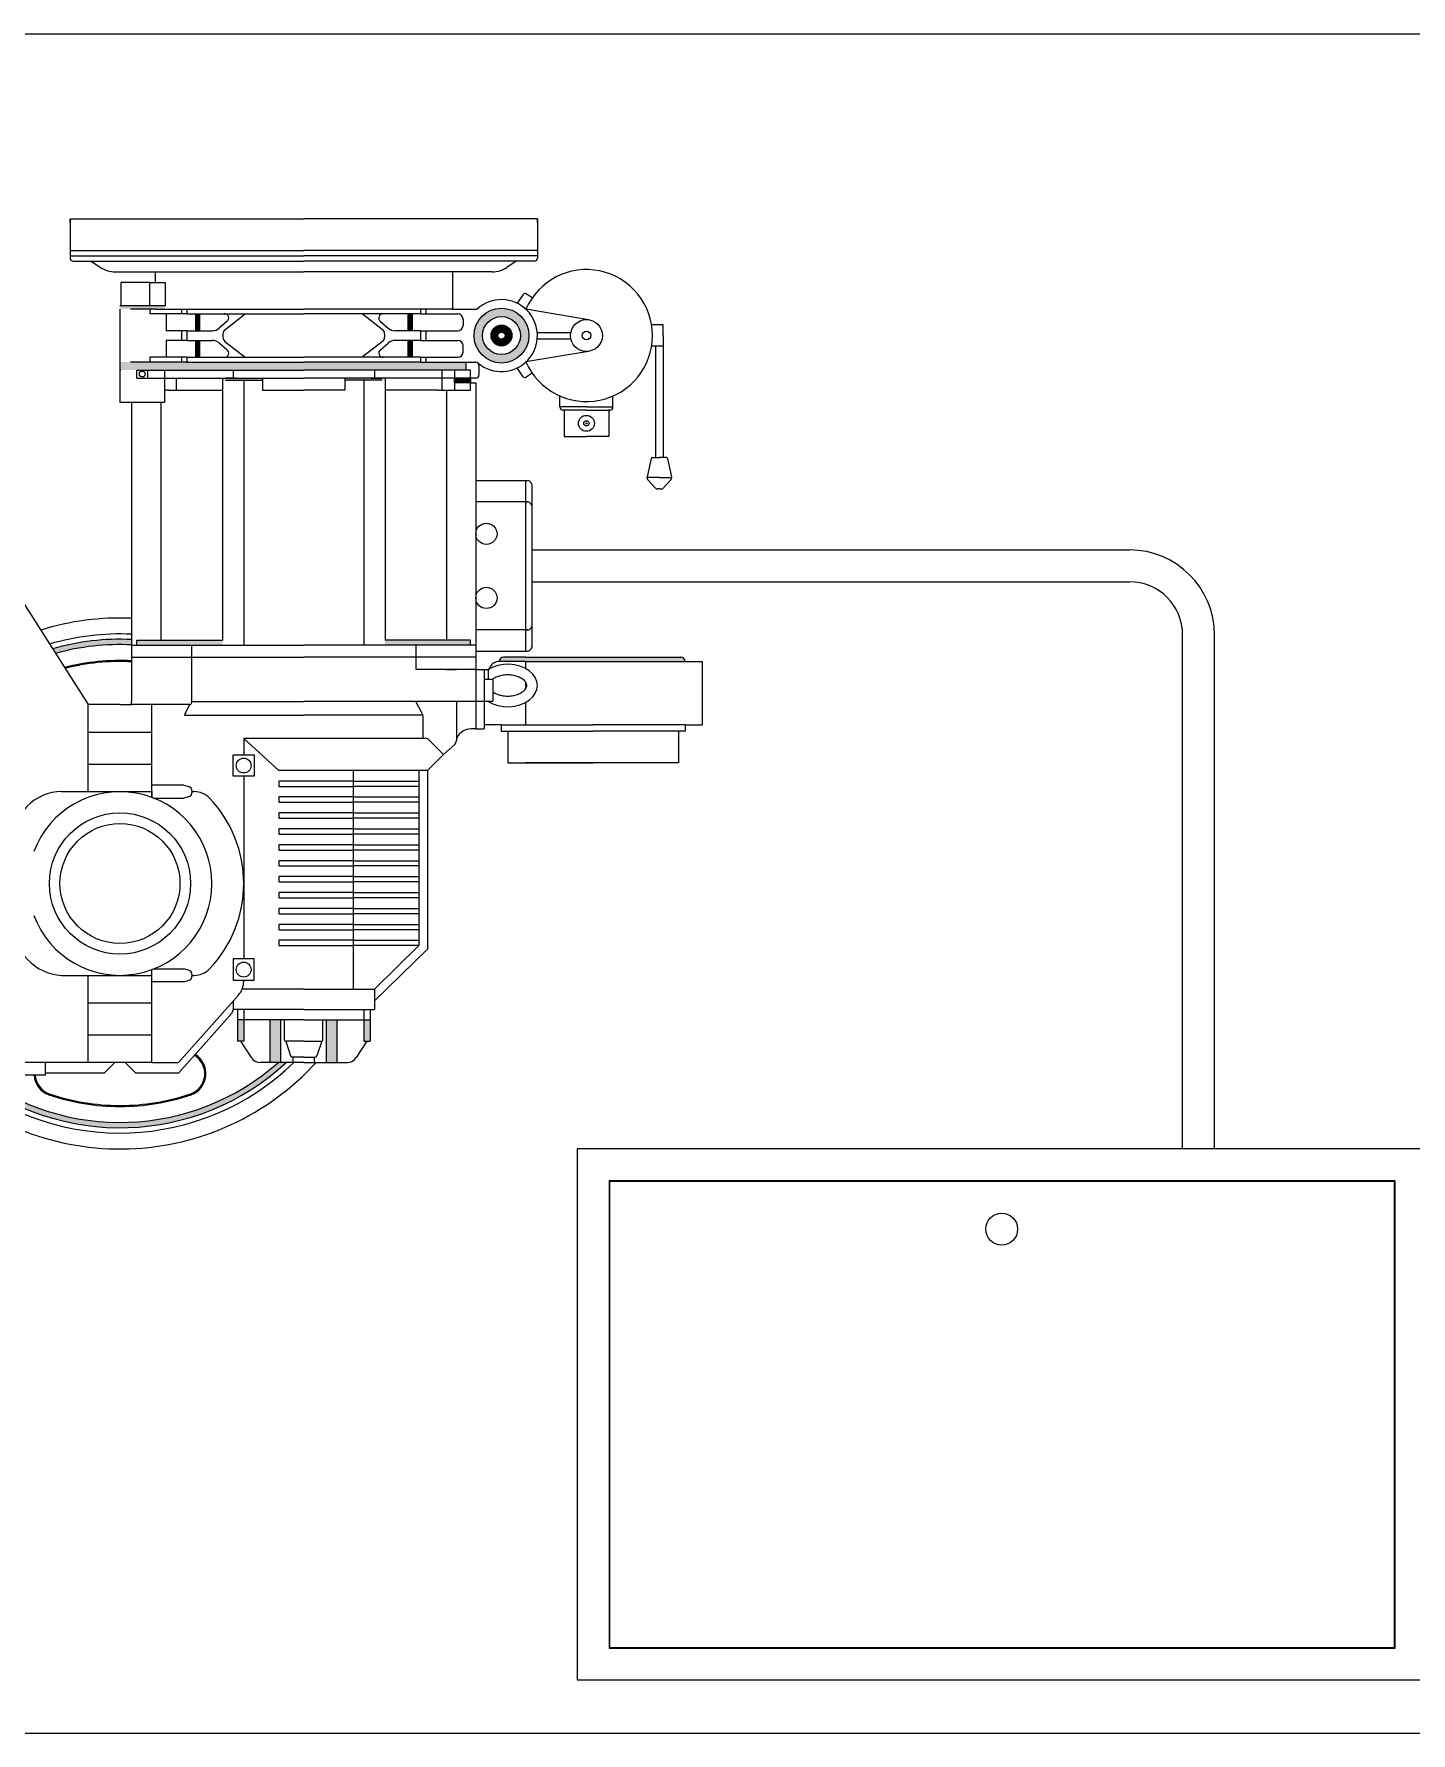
# Model space of a CAD drawing. Header units: metres. Extents: x 278.31 to 281.61, y 316.18 to 322.48.
# Drawn here: x 279.146 to 280.443, y 319.375 to 320.975 of the extents above; entities that cross this region are included whole.
import ezdxf

# ---------------------------------------------------------------- set-up
doc = ezdxf.new("R2010")
doc.units = ezdxf.units.M

# ---------------------------------------------------------------- blocks, each defined once
blk = doc.blocks.new('*U44')
at = {"linetype": 'Continuous'}
for p, q in [((-0.002499999999999773, 0.004), (-0.0025, 0.06600674434215009)), ((0.002499999999999773, 0.06600674434215009), (0.0025, 0.004)), ((-0.002499999999999773, 0.004), (-0.0025, -0.06600674434215006)), ((0.0025, -0.06600674434215006), (0.0025, 0.004)), ((-0.0025, -0.06600674434215006), (0.0025, -0.06600674434215006))]:
    blk.add_line(p, q, dxfattribs=at)
blk = doc.blocks.new('*U45')
at = {"color": 0, "linetype": 'ByBlock', "lineweight": -2, "transparency": 16777216}
for p in [(0, 0), (0.015, 0), (0.03, 0), (0.045, 0), (0.06, 0)]:
    blk.add_blockref('*U44', p, dxfattribs=at)
blk = doc.blocks.new('*U46')
at = {"linetype": 'Continuous'}
for p, q in [((-0.002499999999999773, 0.004), (-0.0025, 0.06600674434215009)), ((0.002499999999999773, 0.06600674434215009), (0.0025, 0.004)), ((-0.002499999999999773, 0.004), (-0.0025, -0.06600674434215006)), ((0.0025, -0.06600674434215006), (0.0025, 0.004)), ((-0.0025, -0.06600674434215006), (0.0025, -0.06600674434215006))]:
    blk.add_line(p, q, dxfattribs=at)
blk = doc.blocks.new('*U47')
at = {"color": 0, "linetype": 'ByBlock', "lineweight": -2, "transparency": 16777216}
for p in [(0, 0), (0.015, 0), (0.03, 0), (0.045, 0), (0.06, 0), (0.075, 0)]:
    blk.add_blockref('*U46', p, dxfattribs=at)
blk = doc.blocks.new('*U48')
at = {"linetype": 'Continuous'}
blk.add_line((0, -0.03), (0, 0.03), dxfattribs=at)
blk = doc.blocks.new('*U49')
at = {"color": 0, "linetype": 'ByBlock', "lineweight": -2, "transparency": 16777216}
for p in [(0, 0), (0.03, 0)]:
    blk.add_blockref('*U48', p, dxfattribs=at)
blk = doc.blocks.new('*U50')
at = {"linetype": 'Continuous'}
blk.add_line((0, -0.03), (0, 0.03), dxfattribs=at)
blk = doc.blocks.new('*U51')
at = {"color": 0, "linetype": 'ByBlock', "lineweight": -2, "transparency": 16777216}
for p in [(0, 0), (0.03, 0)]:
    blk.add_blockref('*U50', p, dxfattribs=at)

msp = doc.modelspace()

# ---------------------------------------------------------------- hatches: boundary and pattern name
at = {"linetype": 'Continuous'}
h = msp.add_hatch(color=256, dxfattribs=at)
h.dxf.hatch_style = 1
h.paths.add_polyline_path([(279.2601843201695, 320.7164469846426), (279.269817384338, 320.7164469846426), (279.269817384338, 320.7194469846426), (279.2269652808893, 320.7194469846426), (279.2269652808893, 320.7164469846426)])
h = msp.add_hatch(color=256, dxfattribs=at)
h.dxf.hatch_style = 1
h.paths.add_polyline_path([(279.3021843201694, 320.7119469846426), (279.2981843201695, 320.7119469846426), (279.2981843201695, 320.6959469846425), (279.3021843201694, 320.6959469846425)])
h = msp.add_hatch(color=256, dxfattribs=at)
h.dxf.hatch_style = 1
h.paths.add_polyline_path([(279.5021843201695, 320.6959469846425), (279.5021843201695, 320.7119469846426), (279.4981843201695, 320.7119469846426), (279.4981843201695, 320.6959469846425)])
h = msp.add_hatch(color=256, dxfattribs=at)
h.dxf.hatch_style = 1
h.paths.add_polyline_path([(279.6121843201694, 320.6914469846426, 0.4142135623730976), (279.5863431399787, 320.7172881648333, 0.4142135623730976), (279.5605019597879, 320.6914469846426), (279.5685019597879, 320.6914469846426, -0.4142135623730988), (279.5863431399787, 320.7092881648334, -0.4142135623730988), (279.6041843201695, 320.6914469846426)])
h = msp.add_hatch(color=256, dxfattribs=at)
h.dxf.hatch_style = 1
h.paths.add_polyline_path([(279.6121843201694, 320.6914469846426), (279.6041843201695, 320.6914469846426, -0.4142135623730913), (279.5863431399787, 320.6736058044518, -0.4142135623730913), (279.5685019597879, 320.6914469846426), (279.5605019597879, 320.6914469846426, 0.4142135623730925), (279.5863431399787, 320.6656058044518, 0.4142135623730925)])
h = msp.add_hatch(color=256, dxfattribs=at)
h.dxf.hatch_style = 1
h.paths.add_polyline_path([(279.5896843201695, 320.6914469846426), (279.5961843201695, 320.6914469846426, 0.4142135623731019), (279.5863431399787, 320.7012881648334, 0.4142135623731019), (279.5765019597879, 320.6914469846426), (279.5830019597879, 320.6914469846426, -0.414213562373115), (279.5863431399787, 320.6947881648334, -0.414213562373115)])
h = msp.add_hatch(color=256, dxfattribs=at)
h.dxf.hatch_style = 1
h.paths.add_polyline_path([(279.5961843201695, 320.6914469846426), (279.5896843201695, 320.6914469846426, -0.4142135623730751), (279.5863431399787, 320.6881058044518, -0.4142135623730751), (279.5830019597879, 320.6914469846426), (279.5765019597879, 320.6914469846426, 0.4142135623730882), (279.5863431399787, 320.6816058044518, 0.4142135623730882)])
h = msp.add_hatch(color=256, dxfattribs=at)
h.dxf.hatch_style = 1
h.paths.add_polyline_path([(279.2981843201695, 320.6709469846426), (279.3021843201694, 320.6709469846426), (279.3021843201694, 320.6869469846426), (279.2981843201695, 320.6869469846426)])
h = msp.add_hatch(color=256, dxfattribs=at)
h.dxf.hatch_style = 1
h.paths.add_polyline_path([(279.5021843201695, 320.6709469846426), (279.5021843201695, 320.6869469846426), (279.4981843201695, 320.6869469846426), (279.4981843201695, 320.6709469846426)])
h = msp.add_hatch(color=256, dxfattribs=at)
h.dxf.hatch_style = 1
h.paths.add_polyline_path([(279.2269652808893, 320.6589469846426), (279.2269652808893, 320.6664469846426), (279.2901843201694, 320.6664469846426), (279.4001843201694, 320.6664469846426), (279.4001843201694, 320.6589469846426)])
h = msp.add_hatch(color=256, dxfattribs=at)
h.dxf.hatch_style = 1
h.paths.add_polyline_path([(279.553211297538, 320.6589469846426), (279.553211297538, 320.6664469846426), (279.5101843201695, 320.6664469846426), (279.4001843201694, 320.6664469846426), (279.4001843201694, 320.6589469846426)])
h = msp.add_hatch(color=256, dxfattribs=at)
h.dxf.hatch_style = 1
h.paths.add_polyline_path([(279.3236708314852, 320.6494469846426), (279.3236708314852, 320.6514469846426), (279.3366708314852, 320.6514469846426), (279.3614275758273, 320.6514469846426), (279.3614275758273, 320.6494469846426)])
h = msp.add_hatch(color=256, dxfattribs=at)
h.dxf.hatch_style = 1
h.paths.add_polyline_path([(279.4766978088538, 320.6494469846426), (279.4766978088538, 320.6514469846426), (279.4636978088537, 320.6514469846426), (279.4389410645116, 320.6514469846426), (279.4389410645116, 320.6494469846426)])
h = msp.add_hatch(color=256, dxfattribs=at)
h.dxf.hatch_style = 1
h.paths.add_polyline_path([(279.5572112975381, 320.6469282882886), (279.5572112975381, 320.6514469846426), (279.5422112975381, 320.6514469846426), (279.5422112975381, 320.6469282882886)])
h = msp.add_hatch(color=256, dxfattribs=at)
h.dxf.hatch_style = 1
h.paths.add_polyline_path([(279.2381573428008, 320.400178529737), (279.2381573428008, 320.405184356683, 0.08199474762511065), (279.1637286257309, 320.396519494756), (279.1665303753118, 320.3921167454145, -0.08060841837965087)])
h = msp.add_hatch(color=256, dxfattribs=at)
h.dxf.hatch_style = 1
h.paths.add_polyline_path([(279.2431573428008, 320.4044462606381), (279.2431573428008, 320.3999462606382), (279.3236708314852, 320.3999462606382), (279.3236708314852, 320.4044462606381)])
h = msp.add_hatch(color=256, dxfattribs=at)
h.dxf.hatch_style = 1
h.paths.add_polyline_path([(279.5572112975381, 320.3999462606382), (279.5572112975381, 320.4044462606381), (279.4766978088538, 320.4044462606381), (279.4766978088538, 320.3999462606382)])
h = msp.add_hatch(color=256, dxfattribs=at)
h.dxf.hatch_style = 1
h.paths.add_polyline_path([(279.6726978088537, 320.3884462606381), (279.6089686568509, 320.3884462606381), (279.5881672302361, 320.3884462606381, 0.4142135623731144), (279.5841672302361, 320.3844462606381), (279.6089686568509, 320.3844462606381), (279.6726978088537, 320.3844462606381), (279.7591843201695, 320.3844462606381, 0.4142135623730925), (279.7551843201695, 320.3884462606381)])
h = msp.add_hatch(color=256, dxfattribs=at)
h.dxf.hatch_style = 1
h.paths.add_polyline_path([(279.343669989444, 320.0469462606382), (279.3376707365207, 320.0469462606382), (279.3376707365207, 320.0268240175502), (279.343669989444, 320.0268240175502)])
h = msp.add_hatch(color=256, dxfattribs=at)
h.dxf.hatch_style = 1
h.paths.add_polyline_path([(279.3686708314851, 320.0069462606381), (279.3786708314852, 320.0069462606381), (279.3786708314852, 320.0469462606382), (279.3686708314851, 320.0469462606382)])
h = msp.add_hatch(color=256, dxfattribs=at)
h.dxf.hatch_style = 1
h.paths.add_polyline_path([(279.4316978088538, 320.0469462606382), (279.4216978088538, 320.0469462606382), (279.4216978088538, 320.0069462606381), (279.4316978088538, 320.0069462606381)])
h = msp.add_hatch(color=256, dxfattribs=at)
h.dxf.hatch_style = 1
h.paths.add_polyline_path([(279.4566986508949, 320.0268240175502), (279.4626979038181, 320.0268240175502), (279.4626979038181, 320.0469462606382), (279.4566986508949, 320.0469462606382)])
h = msp.add_hatch(color=256, dxfattribs=at)
h.dxf.hatch_style = 1
h.paths.add_polyline_path([(279.3837338331039, 320.0069462606381), (279.3762908257284, 320.0069462606381, -0.3590744260167439), (279.0902071322877, 319.9969462606381), (279.0821403613156, 319.9969462606381, 0.3738388149085967)])

# ---------------------------------------------------------------- linework, layer by layer
for p, q in [((278.4576900402305, 320.9754462606381), (281.4576900402305, 320.9754462606381)), ((279.6152112975381, 320.4895626364656), (280.1776972241635, 320.4895626364655)), ((279.6152112975381, 320.4595626364656), (280.1776972241635, 320.4595626364656)), ((280.2276972241635, 319.9261027640305), (280.2276972241635, 320.4095626364656)), ((280.2576900400249, 319.9254462606381), (280.2576900400249, 320.4106347421316)), ((280.4576900400249, 319.9254462606381), (280.2576900400249, 319.9254462606381)), ((278.4576900402305, 319.3754462606381), (281.4576900402305, 319.3754462606381)), ((279.4576900400592, 319.3754462606381), (279.4576900400592, 319.3754462606381))]:
    msp.add_line(p, q)
for p, q in [((279.180143046135, 320.7975968709573), (279.180143046135, 320.8014469846426)), ((279.180143046135, 320.8014469846426), (279.1801843201695, 320.7714469846426)), ((279.1801843201695, 320.8014469846426), (279.4001843201694, 320.8014469846426)), ((279.6201843201695, 320.8014469846426), (279.4001843201694, 320.8014469846426)), ((279.6202255942039, 320.8014469846426), (279.6201843201695, 320.7714469846426)), ((279.6202255942039, 320.7975968709573), (279.6202255942039, 320.8014469846426)), ((279.1801843201695, 320.7714469846426), (279.4001843201694, 320.7714469846426)), ((279.1801843201695, 320.7714469846426), (279.1801843201695, 320.7644469846426)), ((279.6201843201695, 320.7714469846426), (279.4001843201694, 320.7714469846426)), ((279.6201843201695, 320.7714469846426), (279.6201843201695, 320.7644469846426)), ((279.1801843201695, 320.7664469846426), (279.4001843201694, 320.7664469846426)), ((279.1831843201695, 320.7614469846426), (279.4001843201694, 320.7614469846426)), ((279.2001843201695, 320.7614469846426), (279.2088862062071, 320.7556457272841)), ((279.6201843201695, 320.7664469846426), (279.4001843201694, 320.7664469846426)), ((279.6171843201694, 320.7614469846426), (279.4001843201694, 320.7614469846426)), ((279.6001843201694, 320.7614469846426), (279.5914824341318, 320.7556457272841)), ((279.2227537111128, 320.7514469846426), (279.4001843201694, 320.7514469846426)), ((279.2551843201695, 320.7414469846426), (279.2279652808892, 320.7414469846426)), ((279.2279652808892, 320.7414469846426), (279.2279652808892, 320.7194469846426)), ((279.2551843201695, 320.7194469846426), (279.2551843201695, 320.7414469846426)), ((279.2551843201695, 320.7414469846426), (279.269817384338, 320.7414469846426)), ((279.2601843201695, 320.7514469846426), (279.2601843201695, 320.7414469846426)), ((279.269817384338, 320.7414469846426), (279.269817384338, 320.7194469846426)), ((279.5776149292262, 320.7514469846426), (279.4001843201694, 320.7514469846426)), ((279.5401843201694, 320.7514469846426), (279.5401843201694, 320.7164469846426)), ((279.6067924569624, 320.7302144004445), (279.6011334227601, 320.7219696850524)), ((279.6152440802447, 320.7268391444294), (279.6095732068813, 320.7307315366825)), ((279.2551843201695, 320.7194469846426), (279.2269652808893, 320.7194469846426)), ((279.2269652808893, 320.7164469846426), (279.2269652808893, 320.6589469846426)), ((279.269817384338, 320.7194469846426), (279.2369652808893, 320.7194469846426)), ((279.2601843201695, 320.7164469846426), (279.2369652808893, 320.7164469846426)), ((279.2601843201695, 320.7164469846426), (279.2551843201695, 320.7164469846426)), ((279.2551843201695, 320.7164469846426), (279.2551843201695, 320.7119469846426)), ((279.2708173843379, 320.7119469846426), (279.2551843201695, 320.7119469846426)), ((279.2601843201695, 320.7164469846426), (279.4001843201694, 320.7164469846426)), ((279.2601843201695, 320.7164469846426), (279.2901843201694, 320.7164469846426)), ((279.2901843201694, 320.7119469846426), (279.2708173843379, 320.7119469846426)), ((279.2708173843379, 320.7119469846426), (279.2708173843379, 320.6959469846425)), ((279.2851843201694, 320.7164469846426), (279.2851843201694, 320.7119469846426)), ((279.2901843201694, 320.7164469846426), (279.2901843201694, 320.7119469846426)), ((279.2901843201694, 320.7119469846426), (279.4001843201694, 320.7119469846426)), ((279.2901843201694, 320.7119469846426), (279.3251843201695, 320.7119469846426)), ((279.2981843201695, 320.7119469846426), (279.2981843201695, 320.6959469846425)), ((279.2981843201695, 320.7119469846426), (279.2981843201695, 320.6959469846425)), ((279.3021843201694, 320.7119469846426), (279.3021843201694, 320.6959469846425)), ((279.3278094516685, 320.7048276211938), (279.3207032580377, 320.6984859618409)), ((279.3259684772697, 320.6969483672156), (279.3451843201694, 320.7119469846426)), ((279.5401843201694, 320.7164469846426), (279.4001843201694, 320.7164469846426)), ((279.5101843201695, 320.7119469846426), (279.4001843201694, 320.7119469846426)), ((279.4744001630692, 320.6969483672156), (279.4551843201695, 320.7119469846426)), ((279.4725591886704, 320.7048276211938), (279.4796653823012, 320.6984859618409)), ((279.5101843201695, 320.7119469846426), (279.4751843201694, 320.7119469846426)), ((279.4981843201695, 320.7119469846426), (279.4981843201695, 320.6959469846425)), ((279.5021843201695, 320.7119469846426), (279.5021843201695, 320.6959469846425)), ((279.5021843201695, 320.7119469846426), (279.5021843201695, 320.6959469846425)), ((279.5401843201694, 320.7164469846426), (279.5101843201695, 320.7164469846426)), ((279.5101843201695, 320.7164469846426), (279.5101843201695, 320.7119469846426)), ((279.5101843201695, 320.7119469846426), (279.5451843201694, 320.7119469846426)), ((279.5151843201695, 320.7164469846426), (279.5151843201695, 320.7119469846426)), ((279.5401843201694, 320.7164469846426), (279.5634033594496, 320.7164469846426)), ((279.5501843201695, 320.7069469846426), (279.5501843201695, 320.7009469846426)), ((279.6682051730831, 320.7063309637046), (279.6093747238222, 320.7163129943888)), ((279.2901843201694, 320.6959469846425), (279.2708173843379, 320.6959469846425)), ((279.2851843201694, 320.6959469846425), (279.2851843201694, 320.6869469846426)), ((279.2901843201694, 320.6959469846425), (279.3140449445311, 320.6959469846425)), ((279.2901843201694, 320.6959469846425), (279.2901843201694, 320.6869469846426)), ((279.3240449445311, 320.6930068764837), (279.3240449445311, 320.6898870928015)), ((279.4763236958078, 320.6930068764837), (279.4763236958078, 320.6898870928015)), ((279.5101843201695, 320.6959469846425), (279.4863236958078, 320.6959469846425)), ((279.5101843201695, 320.6959469846425), (279.5451843201694, 320.6959469846425)), ((279.5101843201695, 320.6959469846425), (279.5101843201695, 320.6869469846426)), ((279.5151843201695, 320.6959469846425), (279.5151843201695, 320.6869469846426)), ((279.6200481518828, 320.6944469846426), (279.6516462015219, 320.6944469846426)), ((279.6200552963734, 320.6884469846426), (279.6516462015219, 320.6884469846426)), ((279.7384932975277, 320.7014782055281), (279.7276887266061, 320.7014688547977)), ((279.7385019519452, 320.691478209273), (279.7384932975277, 320.7014782055281)), ((279.7385019519452, 320.691478209273), (279.7385019519452, 320.6814782092731)), ((279.2901843201694, 320.6869469846426), (279.2708173843379, 320.6869469846426)), ((279.2708173843379, 320.6869469846426), (279.2708173843379, 320.6709469846426)), ((279.2901843201694, 320.6869469846426), (279.3140449445311, 320.6869469846426)), ((279.2981843201695, 320.6869469846426), (279.2981843201695, 320.6709469846426)), ((279.3021843201694, 320.6869469846426), (279.3021843201694, 320.6709469846426)), ((279.3278094516685, 320.6780663480914), (279.3207032580377, 320.6844080074442)), ((279.3259684772697, 320.6859456020696), (279.3451843201694, 320.6709469846426)), ((279.4744001630692, 320.6859456020696), (279.4551843201695, 320.6709469846426)), ((279.4725591886704, 320.6780663480914), (279.4796653823012, 320.6844080074442)), ((279.5101843201695, 320.6869469846426), (279.4863236958078, 320.6869469846426)), ((279.4981843201695, 320.6869469846426), (279.4981843201695, 320.6709469846426)), ((279.5021843201695, 320.6869469846426), (279.5021843201695, 320.6709469846426)), ((279.5101843201695, 320.6869469846426), (279.5451843201694, 320.6869469846426)), ((279.5501843201695, 320.6759469846426), (279.5501843201695, 320.6819469846426)), ((279.6682051730831, 320.6765630055806), (279.6093747238222, 320.6665809748964)), ((279.7385019519452, 320.6814782092731), (279.7276973769775, 320.6814782092731)), ((279.7315019519452, 320.6814782092731), (279.7315019519452, 320.576478209273)), ((279.7385019519452, 320.6814782092731), (279.7385019519452, 320.576478209273)), ((279.2269652808893, 320.6664469846426), (279.2269652808893, 320.6589469846426)), ((279.2269652808893, 320.6589469846426), (279.2269652808893, 320.6284095919347)), ((279.2279652808892, 320.6589469846426), (279.2269652808893, 320.6589469846426)), ((279.2901843201694, 320.6664469846426), (279.2369652808893, 320.6664469846426)), ((279.2431573428008, 320.6514469846426), (279.2431573428008, 320.6589469846426)), ((279.2431573428008, 320.6589469846426), (279.2581573428009, 320.6589469846426)), ((279.2471573428008, 320.6589469846426), (279.4001843201694, 320.6589469846426)), ((279.2531573428009, 320.6589469846426), (279.2531573428009, 320.6514469846426)), ((279.2551843201695, 320.6709469846426), (279.2551843201695, 320.6664469846426)), ((279.2708173843379, 320.6709469846426), (279.2551843201695, 320.6709469846426)), ((279.2691573428008, 320.6589469846426), (279.2691573428008, 320.6399282882886)), ((279.2901843201694, 320.6709469846426), (279.2708173843379, 320.6709469846426)), ((279.2851843201694, 320.6709469846426), (279.2851843201694, 320.6664469846426)), ((279.2901843201694, 320.6709469846426), (279.4001843201694, 320.6709469846426)), ((279.2901843201694, 320.6709469846426), (279.3251843201695, 320.6709469846426)), ((279.2901843201694, 320.6709469846426), (279.2901843201694, 320.6664469846426)), ((279.2901843201694, 320.6664469846426), (279.4001843201694, 320.6664469846426)), ((279.3336708314852, 320.6589469846426), (279.3336708314852, 320.6514469846426)), ((279.5101843201695, 320.6709469846426), (279.4001843201694, 320.6709469846426)), ((279.5101843201695, 320.6664469846426), (279.4001843201694, 320.6664469846426)), ((279.553211297538, 320.6589469846426), (279.4001843201694, 320.6589469846426)), ((279.4666978088538, 320.6589469846426), (279.4666978088538, 320.6514469846426)), ((279.5101843201695, 320.6709469846426), (279.4751843201694, 320.6709469846426)), ((279.5101843201695, 320.6709469846426), (279.5451843201694, 320.6709469846426)), ((279.5101843201695, 320.6709469846426), (279.5101843201695, 320.6664469846426)), ((279.5101843201695, 320.6664469846426), (279.5621843201695, 320.6664469846426)), ((279.5151843201695, 320.6709469846426), (279.5151843201695, 320.6664469846426)), ((279.5302112975381, 320.6589469846426), (279.5302112975381, 320.6514469846426)), ((279.5572112975381, 320.6589469846426), (279.5422112975381, 320.6589469846426)), ((279.5422112975381, 320.6589469846426), (279.5422112975381, 320.6514469846426)), ((279.553211297538, 320.6589469846426), (279.553211297538, 320.6664469846426)), ((279.5572112975381, 320.6514469846426), (279.5572112975381, 320.6589469846426)), ((279.5651843201695, 320.6634469846426), (279.5651843201695, 320.6544469846426)), ((279.6067924569624, 320.6526795688407), (279.6011334227601, 320.6609242842327)), ((279.6152440802447, 320.6560548248557), (279.6095732068813, 320.6521624326027)), ((279.2431573428008, 320.6514469846426), (279.2581573428009, 320.6514469846426)), ((279.2581573428009, 320.6514469846426), (279.4001843201694, 320.6514469846426)), ((279.2801573428009, 320.6514469846426), (279.2801573428009, 320.6399282882886)), ((279.3236708314852, 320.6514469846426), (279.3236708314852, 320.6494469846426)), ((279.3236708314852, 320.6494469846426), (279.3236708314852, 320.4044462606381)), ((279.3366708314852, 320.6514469846426), (279.3266708314852, 320.6514469846426)), ((279.3266708314852, 320.6494469846426), (279.3614275758273, 320.6494469846426)), ((279.3366708314852, 320.6514469846426), (279.4001843201694, 320.6514469846426)), ((279.3436708314852, 320.6494469846426), (279.3436708314852, 320.3999462606382)), ((279.3614275758273, 320.6514469846426), (279.3614275758273, 320.6494469846426)), ((279.3614275758273, 320.6494469846426), (279.3614275758273, 320.6399282882886)), ((279.5621843201695, 320.6514469846426), (279.4001843201694, 320.6514469846426)), ((279.4636978088537, 320.6514469846426), (279.4001843201694, 320.6514469846426)), ((279.4389410645116, 320.6514469846426), (279.4389410645116, 320.6494469846426)), ((279.4736978088537, 320.6494469846426), (279.4389410645116, 320.6494469846426)), ((279.4389410645116, 320.6494469846426), (279.4389410645116, 320.6399282882886)), ((279.4566978088537, 320.6494469846426), (279.4566978088537, 320.3999462606382)), ((279.4636978088537, 320.6514469846426), (279.4736978088537, 320.6514469846426)), ((279.4766978088538, 320.6514469846426), (279.4766978088538, 320.6494469846426)), ((279.4766978088538, 320.6494469846426), (279.4766978088538, 320.4044462606381)), ((279.5302112975381, 320.6514469846426), (279.5302112975381, 320.6399282882886)), ((279.5422112975381, 320.6469282882886), (279.5422112975381, 320.6514469846426)), ((279.5422112975381, 320.6514469846426), (279.5422112975381, 320.6469282882886)), ((279.5572112975381, 320.6469282882886), (279.5422112975381, 320.6469282882886)), ((279.5422112975381, 320.6469282882886), (279.5422112975381, 320.6399282882886)), ((279.5572112975381, 320.6514469846426), (279.5572112975381, 320.6469282882886)), ((279.5572112975381, 320.6469282882886), (279.5622112975381, 320.6469282882886)), ((279.5572112975381, 320.6399282882886), (279.5572112975381, 320.6469282882886)), ((279.5622112975381, 320.6469282882886), (279.5622112975381, 320.4549455366337)), ((279.5622112975381, 320.6469282882886), (279.5622112975381, 320.5719282882886)), ((279.2691573428008, 320.6284095919347), (279.2269652808893, 320.6284095919347)), ((279.2381573428008, 320.6284095919347), (279.2381573428008, 320.3999462606382)), ((279.2656573428009, 320.6284095919347), (279.2656573428009, 320.4044462606381)), ((279.2731573428009, 320.6399282882886), (279.2691573428008, 320.6399282882886)), ((279.2691573428008, 320.6399282882886), (279.2691573428008, 320.6284095919347)), ((279.2731573428009, 320.6399282882886), (279.3236708314852, 320.6399282882886)), ((279.3614275758273, 320.6399282882886), (279.4001843201694, 320.6399282882886)), ((279.4389410645116, 320.6399282882886), (279.4001843201694, 320.6399282882886)), ((279.527211297538, 320.6399282882886), (279.4766978088538, 320.6399282882886)), ((279.527211297538, 320.6399282882886), (279.5422112975381, 320.6399282882886)), ((279.5347112975381, 320.6399282882886), (279.5347112975381, 320.4044462606381)), ((279.5422112975381, 320.6399282882886), (279.5572112975381, 320.6399282882886)), ((279.6413431399787, 320.6242881648334), (279.6413431399787, 320.6345372413637)), ((279.6663431399787, 320.6242881648334), (279.6413431399787, 320.6242881648334)), ((279.6663431399787, 320.6242881648334), (279.6913431399786, 320.6242881648334)), ((279.6913431399786, 320.6242881648334), (279.6913431399786, 320.6345372413637)), ((279.6663431399787, 320.6212881648333), (279.6443431399787, 320.6212881648333)), ((279.6453431399786, 320.6212881648333), (279.6453431399786, 320.5962881648334)), ((279.6663431399787, 320.6212881648333), (279.6883431399787, 320.6212881648333)), ((279.6883431399787, 320.6212881648333), (279.6873431399787, 320.6212881648333)), ((279.6873431399787, 320.6212881648333), (279.6873431399787, 320.5962881648334)), ((279.6453431399786, 320.5962881648334), (279.6663431399787, 320.5962881648334)), ((279.6873431399787, 320.5962881648334), (279.6663431399787, 320.5962881648334)), ((279.7283019519452, 320.576478209273), (279.7350019519453, 320.576478209273)), ((279.7417019519452, 320.576478209273), (279.7350019519453, 320.576478209273)), ((279.7273263421891, 320.5756977214681), (279.7234338898761, 320.5583979334101)), ((279.7426775617013, 320.5756977214681), (279.7465700140144, 320.5583979334101)), ((279.5622112975381, 320.5549290122931), (279.610968656851, 320.5549290122931)), ((279.6089686568509, 320.5549290122931), (279.6089686568509, 320.3941962606381)), ((279.6092112975381, 320.5549290122931), (279.610968656851, 320.5549290122931)), ((279.6143326178816, 320.5528076919495), (279.6130899771945, 320.5540503326366)), ((279.6152112975381, 320.3984389013253), (279.6152112975381, 320.5506863716059)), ((279.7350019519453, 320.5576403835526), (279.7233623535276, 320.5576403835526)), ((279.7311069071945, 320.5479852941875), (279.7245906693764, 320.555317223458)), ((279.7350019519453, 320.546978209273), (279.7333492919657, 320.546978209273)), ((279.7350019519453, 320.5576403835526), (279.7466415503629, 320.5576403835526)), ((279.7350019519453, 320.546978209273), (279.7366546119248, 320.546978209273)), ((279.7388969966959, 320.5479852941875), (279.7454132345142, 320.555317223458)), ((279.610968656851, 320.534929012293), (279.5622112975381, 320.534929012293)), ((279.6092112975381, 320.534929012293), (279.610968656851, 320.534929012293)), ((279.6143326178816, 320.5328076919495), (279.6130899771945, 320.5340503326366)), ((279.5622112975381, 320.4549455366337), (279.5622112975381, 320.3999462606382)), ((279.1316050541076, 320.446999393021), (279.1971843201695, 320.3439462606381)), ((279.6143326178816, 320.4163175809817), (279.6130899771945, 320.4150749402946)), ((279.2431573428008, 320.3999462606382), (279.2431573428008, 320.4044462606381)), ((279.2431573428008, 320.4044462606381), (279.3236708314852, 320.4044462606381)), ((279.5572112975381, 320.4044462606381), (279.4766978088538, 320.4044462606381)), ((279.5572112975381, 320.3999462606382), (279.5572112975381, 320.4044462606381)), ((279.610968656851, 320.4141962606381), (279.5622112975381, 320.4141962606381)), ((279.6092112975381, 320.4141962606381), (279.610968656851, 320.4141962606381)), ((279.2381573428008, 320.3999462606382), (279.4001843201694, 320.3999462606382)), ((279.2381573428008, 320.3999462606382), (279.2381573428008, 320.3769462606381)), ((279.2381573428008, 320.3884462606381), (279.4001843201694, 320.3884462606381)), ((279.294664087143, 320.3999462606382), (279.294664087143, 320.3469462606381)), ((279.5622112975381, 320.3999462606382), (279.4001843201694, 320.3999462606382)), ((279.5622112975381, 320.3884462606381), (279.4001843201694, 320.3884462606381)), ((279.5057045531959, 320.3999462606382), (279.5057045531959, 320.3769462606381)), ((279.5622112975381, 320.3999462606382), (279.5622112975381, 320.3769462606381)), ((279.5622112975381, 320.3941962606381), (279.610968656851, 320.3941962606381)), ((279.6089686568509, 320.3844462606381), (279.5841672302361, 320.3844462606381)), ((279.5841672302361, 320.3844462606381), (279.5841672302361, 320.3844462606381)), ((279.6089686568509, 320.3884462606381), (279.5881672302361, 320.3884462606381)), ((279.6089686568509, 320.3884462606381), (279.6726978088537, 320.3884462606381)), ((279.6089686568509, 320.3844462606381), (279.6089686568509, 320.3779555286067)), ((279.6089686568509, 320.3844462606381), (279.6726978088537, 320.3844462606381)), ((279.6092112975381, 320.3941962606381), (279.610968656851, 320.3941962606381)), ((279.6143326178816, 320.3963175809817), (279.6130899771945, 320.3950749402946)), ((279.6726978088537, 320.3884462606381), (279.7551843201695, 320.3884462606381)), ((279.6726978088537, 320.3844462606381), (279.7751843201694, 320.3844462606381)), ((279.7591843201695, 320.3844462606381), (279.7591843201695, 320.3844462606381)), ((279.7751843201694, 320.3844462606381), (279.7751843201694, 320.3249462606381)), ((279.2381573428008, 320.3769462606381), (279.2381573428008, 320.3469462606381)), ((279.5622112975381, 320.3769462606381), (279.5057045531959, 320.3769462606381)), ((279.533957925367, 320.3769462606381), (279.543957925367, 320.3769462606381)), ((279.5622112975381, 320.3769462606381), (279.5622112975381, 320.3469462606381)), ((279.5622112975381, 320.3769462606381), (279.570211297538, 320.3769462606381)), ((279.570211297538, 320.3769462606381), (279.570211297538, 320.3469462606381)), ((279.570211297538, 320.3769462606381), (279.570211297538, 320.3689462606382)), ((279.570211297538, 320.3769462606381), (279.570211297538, 320.3679462606381)), ((279.570211297538, 320.3769462606381), (279.5742126903777, 320.3769462606381)), ((279.575266129933, 320.3790037175381), (279.5742126903777, 320.3769462606381)), ((279.5742126903777, 320.3679462606381), (279.5742126903777, 320.3769462606381)), ((279.570211297538, 320.3679462606381), (279.5782140832175, 320.3679462606381)), ((279.5782140832175, 320.3679462606381), (279.5782140832175, 320.3469462606381)), ((279.6089686568509, 320.3652466115021), (279.6089686568509, 320.3586459917231)), ((279.1971843201695, 320.2619327719538), (279.1971843201695, 320.3439462606381)), ((279.2271843201694, 320.3439462606381), (279.1971843201695, 320.3439462606381)), ((279.2271843201694, 320.3439462606381), (279.2381573428008, 320.3439462606381)), ((279.2381573428008, 320.3439462606381), (279.2381573428008, 320.3469462606381)), ((279.292664087143, 320.3439462606381), (279.2381573428008, 320.3439462606381)), ((279.2571843201695, 320.2565629459721), (279.2571843201695, 320.3439462606381)), ((279.2888593761438, 320.3361660830681), (279.2930712561165, 320.3439881458746)), ((279.294664087143, 320.3469462606381), (279.4001843201694, 320.3469462606381)), ((279.294664087143, 320.3469462606381), (279.294664087143, 320.3459462606381)), ((279.5622112975381, 320.3469462606381), (279.4001843201694, 320.3469462606381)), ((279.5115092641951, 320.3361660830681), (279.5057045531959, 320.3469462606381)), ((279.543957925367, 320.3469462606381), (279.543957925367, 320.3119462606381)), ((279.570211297538, 320.3469462606381), (279.5622112975381, 320.3469462606381)), ((279.5622112975381, 320.3469462606381), (279.5622112975381, 320.3209462606382)), ((279.5782140832175, 320.3469462606381), (279.570211297538, 320.3469462606381)), ((279.570211297538, 320.3469462606381), (279.570211297538, 320.3209462606382)), ((279.6089686568509, 320.3459369926696), (279.6089686568509, 320.3249462606381)), ((279.2879871210594, 320.3339462606381), (279.4001843201694, 320.3339462606381)), ((279.5123815192795, 320.3339462606381), (279.4001843201694, 320.3339462606381)), ((279.5127045531959, 320.3119462606381), (279.5127045531959, 320.3314250848378)), ((279.5622112975381, 320.3209462606382), (279.5577525783285, 320.3209462606382)), ((279.5622112975381, 320.3209462606382), (279.570211297538, 320.3209462606382)), ((279.5862112975381, 320.3249462606381), (279.570211297538, 320.3249462606381)), ((279.5862112975381, 320.3249462606381), (279.6726978088537, 320.3249462606381)), ((279.5862112975381, 320.3249462606381), (279.5862112975381, 320.3189462606381)), ((279.7591843201695, 320.3249462606381), (279.6726978088537, 320.3249462606381)), ((279.7591843201695, 320.3249462606381), (279.7591843201695, 320.3189462606381)), ((279.7591843201695, 320.3249462606381), (279.7751843201694, 320.3249462606381)), ((279.3436708314852, 320.3119462606381), (279.3766910645116, 320.2819462606381)), ((279.4001843201694, 320.3119462606381), (279.3436708314852, 320.3119462606381)), ((279.3436708314852, 320.3119462606381), (279.3436708314852, 320.296551067072)), ((279.5087045531959, 320.3119462606381), (279.4001843201694, 320.3119462606381)), ((279.5150575435192, 320.3119462606381), (279.5087045531959, 320.3119462606381)), ((279.5318312392814, 320.2969462606382), (279.5178740518895, 320.310786556503)), ((279.5318312392814, 320.2969462606382), (279.5423172309029, 320.3064580025124)), ((279.5444888590793, 320.3129515266342), (279.543957925367, 320.3119462606381)), ((279.543957925367, 320.3119462606381), (279.543957925367, 320.3101613883033)), ((279.5862112975381, 320.3189462606381), (279.6726978088537, 320.3189462606381)), ((279.592211297538, 320.3189462606381), (279.592211297538, 320.2889462606381)), ((279.7591843201695, 320.3189462606381), (279.6726978088537, 320.3189462606381)), ((279.7531843201695, 320.3189462606381), (279.7531843201695, 320.2889462606381)), ((279.3336708314852, 320.296551067072), (279.3536708314851, 320.296551067072)), ((279.3336708314852, 320.276551067072), (279.3336708314852, 320.296551067072)), ((279.3536708314851, 320.296551067072), (279.3536708314851, 320.276551067072)), ((279.5167045531959, 320.2819462606381), (279.5318312392814, 320.2969462606382)), ((279.592211297538, 320.2889462606381), (279.6726978088537, 320.2889462606381)), ((279.7531843201695, 320.2889462606381), (279.6089686568509, 320.2889462606381)), ((279.7531843201695, 320.2889462606381), (279.6726978088537, 320.2889462606381)), ((279.3536708314851, 320.276551067072), (279.3336708314852, 320.276551067072)), ((279.3436708314852, 320.276551067072), (279.3436708314852, 320.1043766789254)), ((279.4001843201694, 320.2819462606381), (279.3766910645116, 320.2819462606381)), ((279.5087045531959, 320.2819462606381), (279.4001843201694, 320.2819462606381)), ((279.4466978088537, 320.2819462606381), (279.4466978088537, 320.0759814853593)), ((279.5087045531959, 320.2819462606381), (279.5087045531959, 320.1169462606381)), ((279.5167045531959, 320.2819462606381), (279.5087045531959, 320.2819462606381)), ((279.5167045531959, 320.2819462606381), (279.5167045531959, 320.1134799049872)), ((279.1722615722333, 320.2619327719538), (279.2571843201695, 320.2619327719538)), ((279.2871843201694, 320.2679327719538), (279.2571843201695, 320.2679327719538)), ((279.2571843201695, 320.2619327719538), (279.2571843201695, 320.2565629459721)), ((279.2871843201694, 320.2679327719538), (279.2913969982947, 320.2668796024225)), ((279.2913969982947, 320.2569859414851), (279.2871843201694, 320.2559327719538)), ((279.2951843201694, 320.2620288899218), (279.2951843201694, 320.2619327719538)), ((279.2951843201694, 320.2619327719538), (279.2971070681056, 320.2619327719538)), ((279.2951843201694, 320.2619327719538), (279.2951843201694, 320.2618366539859)), ((279.2588361469064, 320.2559327719538), (279.2871843201694, 320.2559327719538)), ((279.4666978088538, 320.0759814853593), (279.5087045531959, 320.1169462606381)), ((279.4666978088538, 320.0650167100804), (279.5167045531959, 320.1134799049872)), ((279.3536708314851, 320.1043766789254), (279.3336708314852, 320.1043766789254)), ((279.3336708314852, 320.1043766789254), (279.3336708314852, 320.0843766789254)), ((279.3536708314851, 320.0843766789254), (279.3536708314851, 320.1043766789254)), ((279.1722615722333, 320.0889597493224), (279.2571843201695, 320.0889597493224)), ((279.1971843201695, 320.0069462606381), (279.1971843201695, 320.0889597493224)), ((279.2571843201695, 320.0069462606381), (279.2571843201695, 320.0943295753042)), ((279.2871843201694, 320.0829597493224), (279.2571843201695, 320.0829597493224)), ((279.2588361469064, 320.0949597493224), (279.2871843201694, 320.0949597493224)), ((279.2913969982947, 320.0939065797911), (279.2871843201694, 320.0949597493224)), ((279.2871843201694, 320.0829597493224), (279.2913969982947, 320.0840129188537)), ((279.2951843201695, 320.0889597493224), (279.2951843201695, 320.0890558672904)), ((279.2951843201695, 320.0889597493224), (279.2971070681056, 320.0889597493224)), ((279.2951843201695, 320.0888636313545), (279.2951843201695, 320.0889597493224)), ((279.3336708314852, 320.0843766789254), (279.3536708314851, 320.0843766789254)), ((279.3436708314852, 320.0843766789254), (279.3436708314852, 320.0835377055519)), ((279.3136708314851, 320.0419462606382), (279.3386743838513, 320.0703129780917)), ((279.3336708314852, 320.0646364104522), (279.3336708314852, 320.0569462606381)), ((279.3336708314852, 320.0646364104522), (279.3336708314852, 320.0565254655004)), ((279.4001843201694, 320.0759814853593), (279.3421884862071, 320.0759814853593)), ((279.4001843201694, 320.0759814853593), (279.4666978088538, 320.0759814853593)), ((279.4666978088538, 320.0759814853593), (279.4666978088538, 320.0569462606381)), ((279.3324217195767, 320.0532192836353), (279.3136708314851, 320.0319462606381)), ((279.4001843201694, 320.0569462606381), (279.3336708314852, 320.0569462606381)), ((279.3376707365207, 320.0569186978705), (279.3376707365207, 320.0269186978704)), ((279.343669989444, 320.0568240175502), (279.343669989444, 320.0268240175502)), ((279.4001843201694, 320.0569462606381), (279.4666978088538, 320.0569462606381)), ((279.4566986508949, 320.0568240175502), (279.4566986508949, 320.0268240175502)), ((279.4626979038181, 320.0569186978705), (279.4626979038181, 320.0269186978704)), ((279.3136708314851, 320.0419462606382), (279.2821843201694, 320.0069462606381)), ((279.4001843201694, 320.0469462606382), (279.3376707365207, 320.0469462606382)), ((279.3686708314851, 320.0069462606381), (279.3686708314851, 320.0469462606382)), ((279.3786708314852, 320.0069462606381), (279.3786708314852, 320.0469462606382)), ((279.3821843201695, 320.0279462606381), (279.3821843201695, 320.0469462606382)), ((279.4001843201694, 320.0469462606382), (279.4626979038181, 320.0469462606382)), ((279.4181843201695, 320.0279462606381), (279.4181843201695, 320.0469462606382)), ((279.4216978088538, 320.0069462606381), (279.4216978088538, 320.0469462606382)), ((279.4316978088538, 320.0069462606381), (279.4316978088538, 320.0469462606382)), ((279.2821843201694, 319.9969462606381), (279.3136708314851, 320.0319462606381)), ((279.343669989444, 320.0268240175502), (279.3376707365207, 320.0268240175502)), ((279.3406703629824, 320.0268240175502), (279.350710417695, 320.011472742562)), ((279.3831843201694, 320.0269462606381), (279.3877284720135, 320.0133138051061)), ((279.4001843201694, 320.0269462606381), (279.3831843201694, 320.0269462606381)), ((279.4001843201694, 320.0269462606381), (279.4171843201694, 320.0269462606381)), ((279.4171843201694, 320.0269462606381), (279.4126401683254, 320.0133138051061)), ((279.4596982773566, 320.0268240175502), (279.4496582226439, 320.011472742562)), ((279.4566986508949, 320.0268240175502), (279.4626979038181, 320.0268240175502)), ((279.2571843201695, 320.0069462606381), (279.0271843201695, 320.0069462606381)), ((279.1571843201694, 319.9949462606381), (279.1571843201694, 320.0069462606381)), ((279.2121843201695, 319.9969462606381), (279.2221843201694, 320.0069462606381)), ((279.2421843201694, 319.9969462606381), (279.2321843201694, 320.0069462606381)), ((279.2571843201695, 320.0069462606381), (279.2821843201694, 320.0069462606381)), ((279.2979275758273, 320.0144462606381), (279.2972470898084, 320.0136898411535)), ((279.4001843201694, 320.0069462606381), (279.3590794439149, 320.0069462606381)), ((279.4001843201694, 320.0119462606381), (279.3896258386096, 320.0119462606381)), ((279.3901843201695, 320.0069462606381), (279.3901843201695, 320.0119462606381)), ((279.4001843201694, 320.0069462606381), (279.3901843201695, 320.0069462606381)), ((279.4001843201694, 320.0119462606381), (279.4107428017293, 320.0119462606381)), ((279.4001843201694, 320.0069462606381), (279.441289196424, 320.0069462606381)), ((279.4001843201694, 320.0069462606381), (279.4101843201694, 320.0069462606381)), ((279.4101843201694, 320.0069462606381), (279.4101843201694, 320.0119462606381)), ((279.1571843201694, 319.9949462606381), (279.1121843201694, 319.9949462606381)), ((279.147373312941, 319.9949462606381), (279.1463710308302, 319.9949462606381)), ((279.2121843201695, 319.9969462606381), (279.1571843201694, 319.9969462606381)), ((279.2571843201695, 319.9969462606381), (279.2421843201694, 319.9969462606381)), ((279.2821843201694, 319.9969462606381), (279.2571843201695, 319.9969462606381))]:
    msp.add_line(p, q, dxfattribs=at)
for points in [[(279.6576900400249, 319.9254462606381), (279.6576900400249, 319.4254462606381), (280.4576900400249, 319.4254462606381), (280.4576900400249, 319.9254462606381)], [(279.6876900400248, 319.8954462606382), (279.6876900400248, 319.4554462606381), (280.4276900400249, 319.4554462606381), (280.4276900400249, 319.8954462606382)], [(279.6881900400248, 319.8949462606382), (279.6881900400248, 319.4559462606381), (280.4271900400249, 319.4559462606381), (280.4271900400249, 319.8949462606382)]]:
    msp.add_lwpolyline(points, close=True)
for centre, radius in [((279.5863431399787, 320.6914469846426), 0.02584118019078824), ((279.5863431399787, 320.6914469846426), 0.01784118019078824), ((279.6663431399787, 320.6914469846426), 0.015), ((279.5863431399787, 320.6914469846426), 0.009841180190788237), ((279.5863431399787, 320.6914469846426), 0.003341180190788236), ((279.6663431399787, 320.6914469846426), 0.004), ((279.2481573428009, 320.6551969846426), 0.00275), ((279.6663431399787, 320.6087881648334), 0.0075), ((279.6663431399787, 320.6087881648334), 0.0025), ((279.6663431399787, 320.6087881648334), 0.0005), ((279.572211297538, 320.5047458243793), 0.01), ((279.572211297538, 320.4443794485518), 0.01), ((279.3436708314852, 320.286551067072), 0.007), ((279.2271843201694, 320.1754462606381), 0.06648651131570009), ((279.2271843201694, 320.1754462606381), 0.05648651131570009), ((279.3436708314852, 320.0943766789254), 0.007)]:
    msp.add_circle(centre, radius, dxfattribs=at)
msp.add_circle((280.0573098872257, 319.849951078617), 0.01499999999999625)
for centre, radius, start, end in [((279.1831843201695, 320.7644469846426), 0.003, 180, 270), ((279.2227537111128, 320.7764469846426), 0.025, 236.3099324731157, 270), ((279.5776149292262, 320.7764469846426), 0.025, 270, 303.6900675268843), ((279.6663431399787, 320.6914469846426), 0.06215881980921176, 203.5806745379238, 156.4768889628126), ((279.6171843201694, 320.7644469846426), 0.003, 270, 0), ((279.5862727408928, 320.6914067623709), 0.03391196454063315, 229.577519475261, 132.4056349691932), ((279.6084414000408, 320.729082593604), 0.002, 55.53495003365401, 145.5349500336529), ((279.325651855036, 320.7080757136582), 0.003899400965014068, 303.5947271449664, 96.88628235501933), ((279.4747167853029, 320.7080757136582), 0.003899400965014068, 83.11371764498067, 236.4052728550336), ((279.5451843201694, 320.7069469846426), 0.005, 0, 90), ((279.3140449445311, 320.7059469846426), 0.01, 270, 311.7461359942063), ((279.3290449445311, 320.6930068764837), 0.005, 127.9732461467557, 180), ((279.3290449445311, 320.6898870928015), 0.005, 180, 232.026753853244), ((279.4713236958078, 320.6930068764837), 0.005, 0, 52.02675385324397), ((279.4713236958078, 320.6898870928015), 0.005, 307.9732461467557, 0), ((279.4863236958078, 320.7059469846426), 0.01, 228.2538640057936, 270), ((279.5451843201694, 320.7009469846426), 0.005, 270, 0), ((279.3140449445311, 320.6769469846426), 0.01, 48.25386400579366, 90), ((279.325651855036, 320.674818255627), 0.003899400965014068, 263.1137176449806, 56.4052728550336), ((279.4747167853029, 320.674818255627), 0.003899400965014068, 123.5947271449664, 276.8862823550193), ((279.4863236958078, 320.6769469846426), 0.01, 90, 131.7461359942064), ((279.5451843201694, 320.6819469846426), 0.005, 0, 90), ((279.5451843201694, 320.6759469846426), 0.005, 270, 0), ((279.5621843201695, 320.6634469846426), 0.003, 0, 90), ((279.5621843201695, 320.6544469846426), 0.003, 270, 0), ((279.6084414000408, 320.6538113756811), 0.002, 214.4650499663471, 304.465049966346), ((279.6443431399787, 320.6242881648334), 0.003, 180, 270), ((279.6883431399787, 320.6242881648334), 0.003, 270, 0), ((279.7283019519452, 320.575478209273), 0.001, 90, 167.31961650691), ((279.7417019519452, 320.575478209273), 0.001, 12.68038349309004, 90), ((279.610968656851, 320.551929012293), 0.003, 45.00000000000017, 90), ((279.6122112975381, 320.5506863716059), 0.003, 0, 45.00000000000017), ((279.7263607191444, 320.5577393968247), 0.003, 167.31961650691, 233.8418145594826), ((279.7333492919657, 320.549978209273), 0.003, 221.6290311444195, 270), ((279.7366546119248, 320.549978209273), 0.003, 270, 318.3709688555805), ((279.7436431847461, 320.5577393968247), 0.003, 306.1581854405173, 12.68038349309004), ((279.610968656851, 320.5319290122931), 0.003, 45.00000000000017, 90), ((279.6122112975381, 320.530686371606), 0.003, 0, 45.00000000000017), ((279.2271843201694, 320.1754462606381), 0.25, 87.4843602822634, 107.3646527162927), ((279.6122112975381, 320.4184389013253), 0.003, 314.9999999999998, 0), ((279.2271843201694, 320.1754462606381), 0.235, 87.32367416152893, 106.3750666612607), ((279.2271843201694, 320.1754462606381), 0.23, 87.26544942009538, 106.0153170940756), ((279.2271843201694, 320.1754462606381), 0.225, 87.20463389461133, 105.6388647014158), ((279.610968656851, 320.4171962606381), 0.003, 270, 314.9999999999998), ((279.2271843201694, 320.1754462606381), 0.21, 87.00478888888699, 104.3965575430344), ((279.2271843201694, 320.1754462606381), 0.209, 87.00478888888699, 104.3965575430344), ((279.5841672302361, 320.3744462606381), 0.01, 90, 152.8870764965947), ((279.5881672302361, 320.3844462606381), 0.004, 90, 180), ((279.610968656851, 320.3971962606381), 0.003, 270, 314.9999999999998), ((279.6122112975381, 320.3984389013253), 0.003, 314.9999999999998, 0), ((279.7551843201695, 320.3844462606381), 0.004, 0, 90), ((279.297664087143, 320.3314250848378), 0.01, 151.699244235979, 165.3971448830506), ((279.292664087143, 320.3459462606381), 0.002, 270, 0), ((279.5027045531959, 320.3314250848378), 0.01, 0, 28.30075576402103), ((279.5577525783285, 320.3059462606381), 0.015, 90, 152.1591153815747), ((279.5150575435192, 320.3079462606381), 0.004, 45.24093374288435, 90), ((279.538957925367, 320.3101613883033), 0.005, 312.2108689565954, 0), ((279.1722615722333, 320.2167914589737), 0.04514131298011557, 90, 183.052800913317), ((279.2271843201694, 320.1754462606381), 0.0864865113157001, 200.2962887465327, 159.7037112534672), ((279.2901843201694, 320.2620288899218), 0.005, 0, 75.96375653207399), ((279.2901843201694, 320.2618366539859), 0.005, 284.036243467926, 0), ((279.2971070681056, 320.2419327719538), 0.02, 43.55698779221886, 90), ((279.2271843201694, 320.1754462606381), 0.1164865113157001, 0, 43.55698779221886), ((279.2271843201694, 320.1754462606381), 0.1164865113157001, 316.4430122077811, 0), ((279.1747972573232, 320.13650511803), 0.04761293715378908, 180, 266.9471990866821), ((279.2901843201694, 320.0890558672904), 0.005, 0, 75.96375653207399), ((279.2901843201694, 320.0888636313545), 0.005, 284.036243467926, 0), ((279.2971070681056, 320.1089597493224), 0.02, 270, 316.4430122077811), ((279.3236708314852, 320.0835377055519), 0.02, 318.6057660798429, 0), ((279.3286708314852, 320.0565254655004), 0.005, 318.6057660798429, 0), ((279.3831843201694, 320.0279462606381), 0.001, 180, 270), ((279.4171843201694, 320.0279462606381), 0.001, 270, 0), ((279.2271843201694, 320.1754462606381), 0.25, 226.2198519627192, 317.6234574709305), ((279.2271843201694, 320.1754462606381), 0.235, 230.1822431119951, 314.1909040461297), ((279.2271843201694, 320.1754462606381), 0.23, 230.9036839924101, 312.8944616359536), ((279.2271843201694, 320.1754462606381), 0.225, 232.4981170137311, 311.5057785269867), ((279.2867917451019, 319.9963454411691), 0.02025197382353065, 290.3941470602146, 58.91808709530376), ((279.2867917451019, 319.9963454411691), 0.02125197382353051, 290.3941470602146, 58.3996962268728), ((279.3590794439149, 320.0169462606381), 0.01, 213.1855249122472, 270), ((279.3896258386096, 320.0139462606381), 0.002, 198.4349488218912, 270), ((279.4107428017293, 320.0139462606381), 0.002, 270, 341.5650511781087), ((279.441289196424, 320.0169462606381), 0.01, 270, 326.8144750877528), ((279.1675768952369, 319.9963454411691), 0.02125197382353051, 183.7749513772971, 249.6058529397854), ((279.1675768952369, 319.9963454411691), 0.02025197382353065, 183.96164113913, 249.6058529397854), ((279.2271843201694, 320.1754462606381), 0.2100000000000007, 251.3908513865993, 270), ((279.2271843201694, 320.1754462606381), 0.2090000000000021, 251.3908513865993, 270), ((279.2271843201694, 320.1754462606381), 0.209, 270, 288.6091486134007), ((279.2271843201694, 320.1754462606381), 0.21, 270, 288.6091486134007)]:
    msp.add_arc(centre, radius, start, end, dxfattribs=at)
for radius in [0.08000000000000645, 0.05]:
    msp.add_arc((280.1776972241635, 320.4095626364656), radius, 0, 90)
msp.add_ellipse((279.5921954623265, 320.3619462606381), major_axis=(0.02798416478843131, -5.140607675244672e-18), ratio=0.7146899023503471, start_param=3.989654732571274, end_param=8.576715881787898, dxfattribs=at)
for points, knots in [([(279.6101796271149, 320.3619462606381), (279.6101796271149, 320.3622740048745), (279.6101435542765, 320.3626023496793), (279.6099812612383, 320.3633047480361), (279.6098541668126, 320.3636794205029), (279.6094686299072, 320.3644909650153), (279.6092094009668, 320.3649275507773), (279.6085238064083, 320.3658440443267), (279.6080972101452, 320.3663233730944), (279.6070627320568, 320.3672866364211), (279.6064549721164, 320.3677701602122), (279.6047395351432, 320.3689180767637), (279.6035303809972, 320.3695592818672), (279.6008215815975, 320.3706468917458), (279.5993229237371, 320.3710930930771), (279.5961628018597, 320.3717210562723), (279.5945019284664, 320.3719028589189), (279.5911611258142, 320.3719757820892), (279.5894816456613, 320.3718669114495), (279.586248817199, 320.3713741417698), (279.5846960006551, 320.3709901983219), (279.5818492927378, 320.3700054343581), (279.5805562656651, 320.3694047027907), (279.5790049761237, 320.3684869531136), (279.5785950256971, 320.3682190316072), (279.5782140832175, 320.3679462606381)], [0, 0, 0, 0, 0.1636561573629765, 0.1636561573629765, 0.3273123147259531, 0.3273123147259531, 0.4909684720889296, 0.4909684720889296, 0.6546246294519061, 0.6546246294519061, 0.8182807868148827, 0.8182807868148827, 1.05894180661341, 1.05894180661341, 1.299602826411938, 1.299602826411938, 1.540263846210466, 1.540263846210466, 1.780924866008994, 1.780924866008994, 2.021585885807521, 2.021585885807521, 2.262246905606049, 2.262246905606049, 2.356918993277012, 2.356918993277012, 2.356918993277012, 2.356918993277012]), ([(279.5782140832175, 320.3559458642045), (279.5787818968866, 320.355539671203), (279.5794144746172, 320.3551443192029), (279.5810335797972, 320.3542736015738), (279.5820668601046, 320.3538171359165), (279.5842950090914, 320.3530361454571), (279.5854896170622, 320.3527116460037), (279.5884891840358, 320.3521255787653), (279.5903428805318, 320.3519461674654), (279.5940509756404, 320.3519463538846), (279.595904619286, 320.3521259516372), (279.5994158766675, 320.3528123744153), (279.601072501662, 320.3533192647414), (279.6040177511414, 320.3545637379341), (279.6053046393477, 320.3553008701792), (279.6071870899775, 320.3566885206371), (279.6078704725181, 320.3573243813713), (279.6089394581539, 320.3585491436764), (279.609325274101, 320.3591361025379), (279.6098638393365, 320.3602053835405), (279.6100192248165, 320.3606864956732), (279.6101553824324, 320.3614120300495), (279.6101796271149, 320.3616792551238), (279.6101796271149, 320.3619462606381)], [3.926306005451567, 3.926306005451567, 3.926306005451567, 3.926306005451567, 4.067313990084243, 4.067313990084243, 4.256420425067263, 4.256420425067263, 4.445526860050284, 4.445526860050284, 4.712459323567254, 4.712459323567254, 4.979391787084224, 4.979391787084224, 5.246324250601194, 5.246324250601194, 5.513256714118165, 5.513256714118165, 5.725457305487256, 5.725457305487256, 5.937657896856346, 5.937657896856346, 6.149858488225437, 6.149858488225437, 6.283185307179586, 6.283185307179586, 6.283185307179586, 6.283185307179586])]:
    msp.add_open_spline(points, degree=3, knots=knots, dxfattribs=at)

# ---------------------------------------------------------------- block references
at = {"linetype": 'Continuous', "rotation": 270}
for name, p in [('*U49', (279.2271843201694, 320.317939516296)), ('*U45', (279.4426978088538, 320.2694462606381)), ('*U47', (279.4426978088538, 320.1944462606381)), ('*U51', (279.2271843201694, 320.0629530049803))]:
    msp.add_blockref(name, p, dxfattribs=at)

doc.saveas('drawing.dxf')
